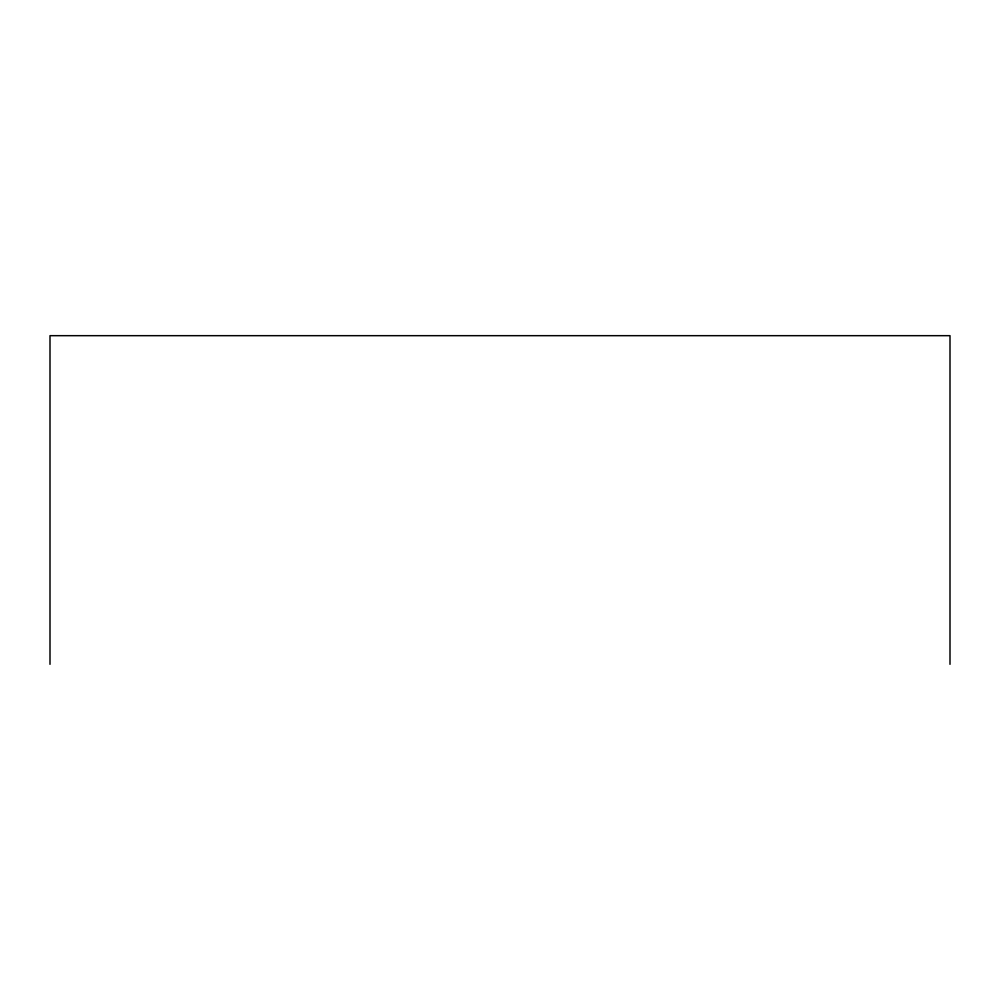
<?xml version="1.0" encoding="UTF-8"?>
<svg xmlns="http://www.w3.org/2000/svg" width="1000" height="1000" viewBox="0 0 1000 1000"><rect width="100%" height="100%" fill="white"/><g stroke="black" fill="none" stroke-linecap="round" stroke-linejoin="round"><path stroke-width="1.5" d="M950 664.325L950 335.675L50 335.675L50 664.325"/></g></svg>
